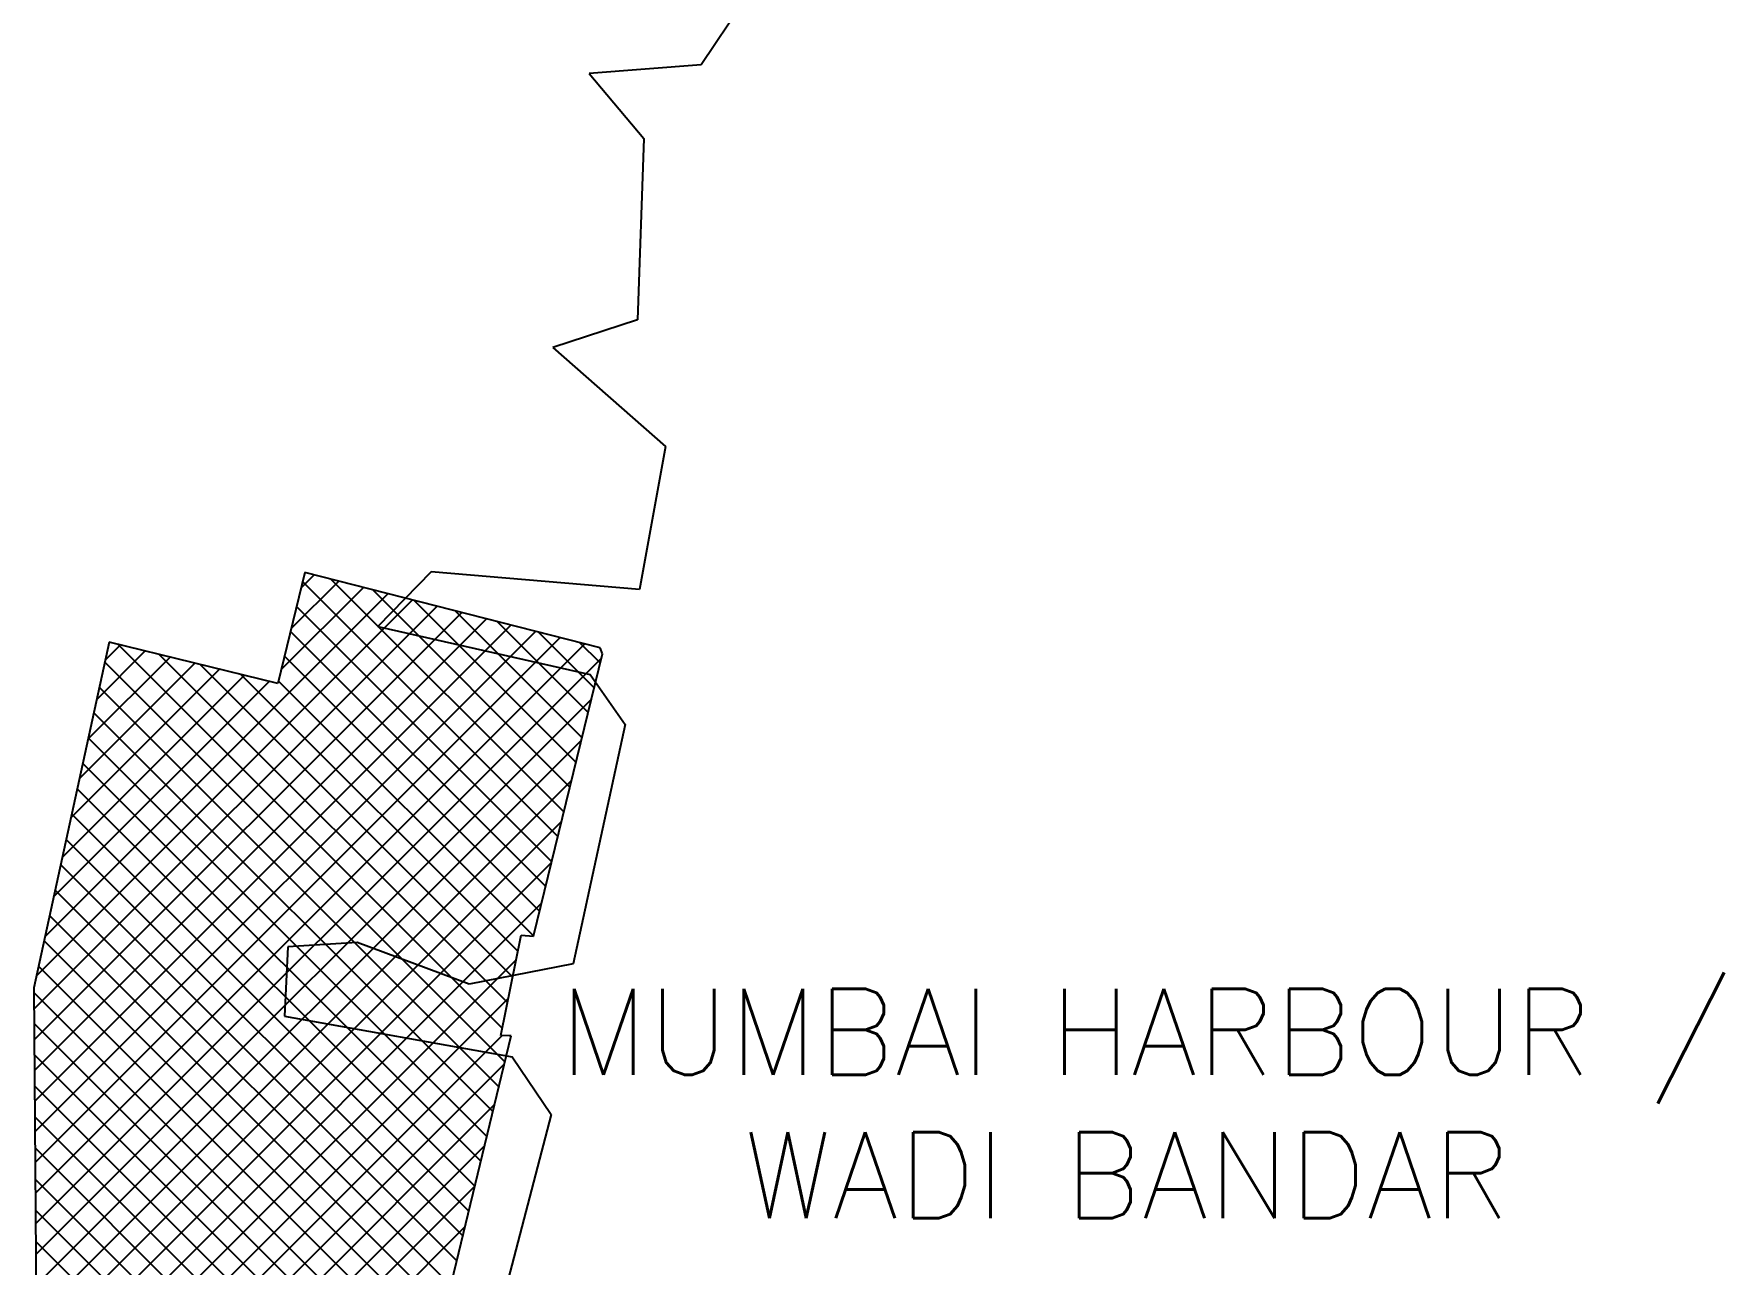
# Model space of a CAD drawing. Header units: metres. Extents: x 267365 to 277461, y 2088854 to 2108025.
# Drawn here: x 273201 to 274184, y 2097733 to 2098449 of the extents above; entities that cross this region are included whole.
import ezdxf

# ---------------------------------------------------------------- set-up
doc = ezdxf.new("R2010")
doc.units = ezdxf.units.M
for name, color, linetype in [('HARBOUR', 1, 'Continuous'), ('HARBOUR TEXT', 250, 'Continuous'), ('village', 3, 'Continuous')]:
    doc.layers.add(name, color=color, linetype=linetype)
doc.styles.get("Standard").update_dxf_attribs({"font": 'simplex.shx'})

msp = doc.modelspace()

# ---------------------------------------------------------------- linework, layer by layer
at = {"layer": 'HARBOUR'}
for p, q in [((273359.02, 2098135.8), (273343.24, 2098071.19)), ((273359.02, 2098135.8), (273343.24, 2098071.19)), ((273530.65, 2098092.04), (273359.02, 2098135.8)), ((273530.65, 2098092.04), (273359.02, 2098135.8)), ((273245.25, 2098095.26), (273201.38, 2097894.16)), ((273245.25, 2098095.26), (273201.38, 2097894.16)), ((273343.24, 2098071.19), (273245.25, 2098095.26)), ((273343.24, 2098071.19), (273245.25, 2098095.26)), ((273491.79, 2097924.28), (273531.93, 2098088.39)), ((273491.79, 2097924.28), (273531.93, 2098088.39)), ((273531.93, 2098088.39), (273530.65, 2098092.04)), ((273531.93, 2098088.39), (273530.65, 2098092.04)), ((273472.85, 2097866.55), (273484.61, 2097924.74)), ((273472.85, 2097866.55), (273484.61, 2097924.74)), ((273484.61, 2097924.74), (273491.79, 2097924.28)), ((273484.61, 2097924.74), (273491.79, 2097924.28)), ((273201.38, 2097894.16), (273203.62, 2097602.93)), ((273201.38, 2097894.16), (273203.62, 2097602.93)), ((273423.26, 2097636.52), (273478.97, 2097866.25)), ((273423.26, 2097636.52), (273478.97, 2097866.25)), ((273478.97, 2097866.25), (273472.85, 2097866.55)), ((273478.97, 2097866.25), (273472.85, 2097866.55))]:
    msp.add_line(p, q, dxfattribs=at)
at = {"layer": 'HARBOUR', "linetype": 'Continuous'}
for p, q in [((273356.86, 2098126.94), (273364.36, 2098134.44)), ((273356.86, 2098126.94), (273364.36, 2098134.44)), ((273345.25, 2098079.41), (273392.98, 2098127.14)), ((273345.25, 2098079.41), (273392.98, 2098127.14)), ((273351.05, 2098103.18), (273378.67, 2098130.79)), ((273351.05, 2098103.18), (273378.67, 2098130.79)), ((273505.94, 2097982.14), (273357.7, 2098130.38)), ((273505.94, 2097982.14), (273357.7, 2098130.38)), ((273509.47, 2097996.57), (273374.07, 2098131.96)), ((273509.47, 2097996.57), (273374.07, 2098131.96)), ((273513, 2098011), (273398.18, 2098125.82)), ((273513, 2098011), (273398.18, 2098125.82)), ((273201.47, 2097881.75), (273435.92, 2098116.2)), ((273201.47, 2097881.75), (273435.92, 2098116.2)), ((273202.9, 2097901.14), (273421.6, 2098119.85)), ((273202.9, 2097901.14), (273421.6, 2098119.85)), ((273207.91, 2097924.11), (273407.29, 2098123.49)), ((273207.91, 2097924.11), (273407.29, 2098123.49)), ((273502.41, 2097967.71), (273354.17, 2098115.94)), ((273502.41, 2097967.71), (273354.17, 2098115.94)), ((273516.53, 2098025.43), (273422.29, 2098119.67)), ((273516.53, 2098025.43), (273422.29, 2098119.67)), ((273201.61, 2097863.93), (273450.23, 2098112.55)), ((273201.61, 2097863.93), (273450.23, 2098112.55)), ((273201.75, 2097846.11), (273464.54, 2098108.9)), ((273201.75, 2097846.11), (273464.54, 2098108.9)), ((273201.88, 2097828.28), (273478.85, 2098105.25)), ((273201.88, 2097828.28), (273478.85, 2098105.25)), ((273520.06, 2098039.86), (273446.39, 2098113.52)), ((273520.06, 2098039.86), (273446.39, 2098113.52)), ((273523.59, 2098054.29), (273470.5, 2098107.38)), ((273523.59, 2098054.29), (273470.5, 2098107.38)), ((273202.02, 2097810.46), (273493.16, 2098101.6)), ((273202.02, 2097810.46), (273493.16, 2098101.6)), ((273202.16, 2097792.64), (273507.47, 2098097.95)), ((273202.16, 2097792.64), (273507.47, 2098097.95)), ((273202.29, 2097774.81), (273521.78, 2098094.3)), ((273202.29, 2097774.81), (273521.78, 2098094.3)), ((273498.88, 2097953.28), (273350.65, 2098101.51)), ((273498.88, 2097953.28), (273350.65, 2098101.51)), ((273527.12, 2098068.72), (273494.61, 2098101.23)), ((273527.12, 2098068.72), (273494.61, 2098101.23)), ((273530.65, 2098083.15), (273518.71, 2098095.09)), ((273530.65, 2098083.15), (273518.71, 2098095.09)), ((273202.43, 2097756.99), (273531.31, 2098085.87)), ((273202.43, 2097756.99), (273531.31, 2098085.87)), ((273232.97, 2098038.98), (273280.58, 2098086.58)), ((273232.97, 2098038.98), (273280.58, 2098086.58)), ((273237.98, 2098061.95), (273266.16, 2098090.12)), ((273237.98, 2098061.95), (273266.16, 2098090.12)), ((273243, 2098084.92), (273251.74, 2098093.66)), ((273243, 2098084.92), (273251.74, 2098093.66)), ((273473.69, 2097870.7), (273250.4, 2098093.99)), ((273473.69, 2097870.7), (273250.4, 2098093.99)), ((273476.71, 2097885.64), (273274.21, 2098088.15)), ((273476.71, 2097885.64), (273274.21, 2098088.15)), ((273495.35, 2097938.84), (273347.12, 2098087.07)), ((273495.35, 2097938.84), (273347.12, 2098087.07)), ((273217.94, 2097970.06), (273323.84, 2098075.96)), ((273217.94, 2097970.06), (273323.84, 2098075.96)), ((273222.95, 2097993.03), (273309.42, 2098079.5)), ((273222.95, 2097993.03), (273309.42, 2098079.5)), ((273227.96, 2098016), (273295, 2098083.04)), ((273227.96, 2098016), (273295, 2098083.04)), ((273475.3, 2097851.13), (273242.73, 2098083.7)), ((273475.3, 2097851.13), (273242.73, 2098083.7)), ((273479.73, 2097900.58), (273298.01, 2098082.3)), ((273479.73, 2097900.58), (273298.01, 2098082.3)), ((273482.75, 2097915.53), (273321.82, 2098076.46)), ((273482.75, 2097915.53), (273321.82, 2098076.46)), ((273212.92, 2097947.09), (273338.26, 2098072.42)), ((273212.92, 2097947.09), (273338.26, 2098072.42)), ((273471.79, 2097836.68), (273239.51, 2098068.96)), ((273471.79, 2097836.68), (273239.51, 2098068.96)), ((273491.82, 2097924.41), (273343.6, 2098072.64)), ((273491.82, 2097924.41), (273343.6, 2098072.64)), ((273202.57, 2097739.17), (273525.5, 2098062.09)), ((273202.57, 2097739.17), (273525.5, 2098062.09)), ((273468.29, 2097822.22), (273236.3, 2098054.21)), ((273468.29, 2097822.22), (273236.3, 2098054.21)), ((273202.71, 2097721.34), (273519.68, 2098038.32)), ((273202.71, 2097721.34), (273519.68, 2098038.32)), ((273464.78, 2097807.77), (273233.08, 2098039.47)), ((273464.78, 2097807.77), (273233.08, 2098039.47)), ((273461.28, 2097793.31), (273229.86, 2098024.73)), ((273461.28, 2097793.31), (273229.86, 2098024.73)), ((273202.84, 2097703.52), (273513.86, 2098014.54)), ((273202.84, 2097703.52), (273513.86, 2098014.54)), ((273457.77, 2097778.85), (273226.65, 2098009.98)), ((273457.77, 2097778.85), (273226.65, 2098009.98)), ((273202.98, 2097685.7), (273508.05, 2097990.76)), ((273202.98, 2097685.7), (273508.05, 2097990.76)), ((273454.27, 2097764.4), (273223.43, 2097995.24)), ((273454.27, 2097764.4), (273223.43, 2097995.24)), ((273450.76, 2097749.94), (273220.21, 2097980.5)), ((273450.76, 2097749.94), (273220.21, 2097980.5)), ((273203.12, 2097667.87), (273502.23, 2097966.99)), ((273203.12, 2097667.87), (273502.23, 2097966.99)), ((273447.26, 2097735.49), (273217, 2097965.75)), ((273447.26, 2097735.49), (273217, 2097965.75)), ((273443.75, 2097721.03), (273213.78, 2097951.01)), ((273443.75, 2097721.03), (273213.78, 2097951.01)), ((273203.25, 2097650.05), (273496.42, 2097943.21)), ((273203.25, 2097650.05), (273496.42, 2097943.21)), ((273440.25, 2097706.58), (273210.56, 2097936.26)), ((273440.25, 2097706.58), (273210.56, 2097936.26)), ((273436.74, 2097692.12), (273207.35, 2097921.52)), ((273436.74, 2097692.12), (273207.35, 2097921.52)), ((273250.78, 2097679.61), (273481.75, 2097910.58)), ((273250.78, 2097679.61), (273481.75, 2097910.58)), ((273433.24, 2097677.67), (273204.13, 2097906.78)), ((273433.24, 2097677.67), (273204.13, 2097906.78)), ((273429.73, 2097663.21), (273201.4, 2097891.55)), ((273429.73, 2097663.21), (273201.4, 2097891.55)), ((273265.15, 2097676.02), (273477.2, 2097888.08)), ((273265.15, 2097676.02), (273477.2, 2097888.08)), ((273426.23, 2097648.76), (273201.54, 2097873.45)), ((273426.23, 2097648.76), (273201.54, 2097873.45)), ((273279.52, 2097672.43), (273473.6, 2097866.51)), ((273279.52, 2097672.43), (273473.6, 2097866.51)), ((273478.8, 2097865.59), (273478.1, 2097866.3)), ((273478.8, 2097865.59), (273478.1, 2097866.3)), ((273419.59, 2097637.44), (273201.67, 2097855.35)), ((273419.59, 2097637.44), (273201.67, 2097855.35)), ((273293.89, 2097668.84), (273475.02, 2097849.97)), ((273293.89, 2097668.84), (273475.02, 2097849.97)), ((273395.65, 2097643.42), (273201.81, 2097837.25)), ((273395.65, 2097643.42), (273201.81, 2097837.25)), ((273371.7, 2097649.4), (273201.95, 2097819.15)), ((273371.7, 2097649.4), (273201.95, 2097819.15)), ((273308.26, 2097665.25), (273469.27, 2097826.26)), ((273308.26, 2097665.25), (273469.27, 2097826.26)), ((273347.76, 2097655.38), (273202.09, 2097801.05)), ((273347.76, 2097655.38), (273202.09, 2097801.05)), ((273322.63, 2097661.66), (273463.52, 2097802.55)), ((273322.63, 2097661.66), (273463.52, 2097802.55)), ((273323.82, 2097661.36), (273202.23, 2097782.95)), ((273323.82, 2097661.36), (273202.23, 2097782.95)), ((273337, 2097658.07), (273457.77, 2097778.84)), ((273337, 2097658.07), (273457.77, 2097778.84)), ((273299.88, 2097667.35), (273202.37, 2097764.85)), ((273299.88, 2097667.35), (273202.37, 2097764.85)), ((273351.37, 2097654.48), (273452.02, 2097755.13)), ((273351.37, 2097654.48), (273452.02, 2097755.13)), ((273275.93, 2097673.33), (273202.51, 2097746.75)), ((273275.93, 2097673.33), (273202.51, 2097746.75))]:
    msp.add_line(p, q, dxfattribs=at)
at = {"layer": 'village', "color": 3}
for p, q in [((273613.63, 2098467.12), (273589.27, 2098431.07)), ((273589.27, 2098431.07), (273524.27, 2098426.04)), ((273524.27, 2098426.04), (273555.96, 2098388.2)), ((273555.96, 2098388.2), (273552.33, 2098282.8)), ((273552.33, 2098282.8), (273503.14, 2098266.7)), ((273503.14, 2098266.7), (273568.62, 2098208.98)), ((273568.62, 2098208.98), (273553.59, 2098125.89)), ((273432.44, 2098136.11), (273401.3, 2098104.45)), ((273553.59, 2098125.89), (273432.44, 2098136.11)), ((273401.3, 2098104.45), (273524.84, 2098076.36)), ((273524.84, 2098076.36), (273545.25, 2098047.36)), ((273545.25, 2098047.36), (273514.98, 2097908.16)), ((273348.98, 2097918.02), (273347.07, 2097877.65)), ((273389.32, 2097920.6), (273348.98, 2097918.02)), ((273454.54, 2097896.41), (273389.32, 2097920.6)), ((273514.98, 2097908.16), (273454.54, 2097896.41)), ((273347.07, 2097877.65), (273479.54, 2097854.06)), ((273479.54, 2097854.06), (273502.22, 2097820.58)), ((273502.22, 2097820.58), (273452.19, 2097629.66))]:
    msp.add_line(p, q, dxfattribs=at)

# ---------------------------------------------------------------- texts
at = {"layer": 'HARBOUR TEXT'}
for s, p in [('MUMBAI HARBOUR /', (273506.94, 2097843.59)), ('WADI BANDAR', (273614.01, 2097760.26))]:
    msp.add_text(s, height=50, dxfattribs=at).set_placement(p)

doc.saveas('drawing.dxf')
